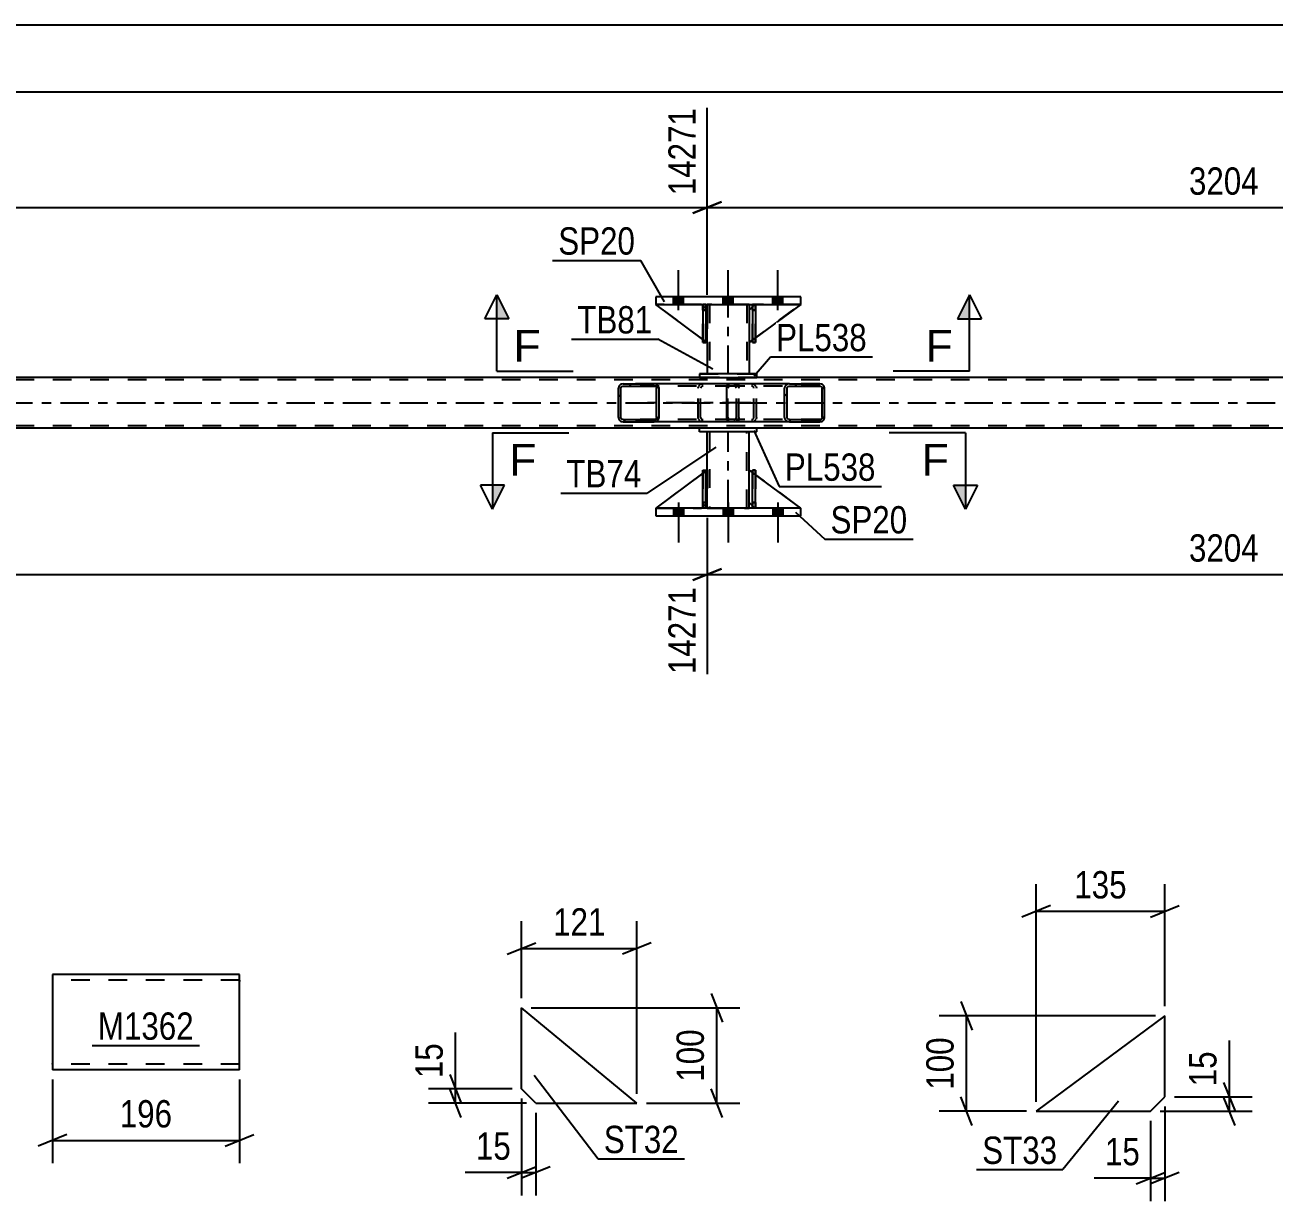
# Model space of a CAD drawing. Header units: millimetres. Extents: x 0 to 841, y 0 to 594.
# Drawn here: x 603.4 to 734.3, y 128.9 to 252.2 of the extents above; entities that cross this region are included whole.
import ezdxf

# ---------------------------------------------------------------- set-up
doc = ezdxf.new("R2010")
doc.units = ezdxf.units.MM
doc.linetypes.add('DXK_LINE_DOT2', pattern=[3.9198, 1.9599, -1.9599])
doc.linetypes.add('DXK_LINE_DOT3', pattern=[5.9187, 2.979, -0.9799, 0.9799, -0.9799])
doc.styles.add('Arial', font='ARIAL.TTF', dxfattribs={"height": 0.2})
doc.styles.add('Arial Narrow', font='ARIALN.TTF', dxfattribs={"height": 0.2})

# ---------------------------------------------------------------- blocks, each defined once
blk = doc.blocks.new('Part-122573991-7170 - 7166')
at = {"color": 2, "linetype": 'Continuous'}
for p, q in [((625.82, 152.67), (606.22, 152.67)), ((606.22, 152.67), (606.22, 142.67)), ((625.82, 142.67), (625.82, 152.67)), ((625.82, 142.67), (606.22, 142.67))]:
    blk.add_line(p, q, dxfattribs=at)
at = {"color": 7, "linetype": 'DXK_LINE_DOT2'}
for p, q in [((625.82, 152.07), (606.22, 152.07)), ((625.82, 152.03), (625.82, 152.07)), ((625.82, 152.07), (625.82, 152.03)), ((625.82, 151.93), (625.82, 152.03)), ((625.82, 152.03), (625.82, 151.93)), ((606.22, 143.27), (606.22, 143.32)), ((625.82, 143.27), (606.22, 143.27))]:
    blk.add_line(p, q, dxfattribs=at)
blk = doc.blocks.new('Part-122573991-2894 - 2767')
at = {"color": 2, "linetype": 'Continuous'}
for p, q in [((680.02, 209.93), (674.02, 209.93)), ((674.02, 209.53), (674.02, 209.93)), ((680.02, 209.53), (674.02, 209.53)), ((680.02, 209.53), (680.02, 209.93))]:
    blk.add_line(p, q, dxfattribs=at)
blk = doc.blocks.new('Part-122573991-2830 - 2767')
at = {"linetype": 'Continuous'}
h = blk.add_hatch(dxfattribs=at)
h.set_pattern_fill('', scale=0.7, style=0, pattern_type=0)
h.set_pattern_definition([(45, (669.7328, 214.2696), (-1.57154, 1.57154), [])])
h.paths.add_polyline_path([(669.77, 214.09), (669.73, 214.27), (669.62, 214.43), (669.46, 214.53), (669.26, 214.57), (666.03, 214.57), (665.83, 214.53), (665.66, 214.43), (665.55, 214.27), (665.52, 214.09), (665.52, 211.05), (665.55, 210.86), (665.66, 210.71), (665.83, 210.6), (666.03, 210.57), (669.26, 210.57), (669.46, 210.6), (669.62, 210.71), (669.73, 210.86), (669.77, 211.05)])
h.paths.add_polyline_path([(669.5, 210.95), (669.44, 210.88), (669.36, 210.82), (669.26, 210.81), (666.03, 210.81), (665.93, 210.82), (665.85, 210.88), (665.79, 210.95), (665.77, 211.05), (665.77, 214.09), (665.79, 214.18), (665.85, 214.26), (665.93, 214.31), (666.03, 214.33), (669.26, 214.33), (669.36, 214.31), (669.44, 214.26), (669.5, 214.18), (669.52, 214.09), (669.52, 211.05)])
at = {"color": 2, "linetype": 'Continuous'}
for p, q in [((665.55, 214.27), (665.52, 214.09)), ((665.52, 211.05), (665.52, 214.09)), ((665.77, 214.09), (665.79, 214.18)), ((665.77, 211.05), (665.77, 214.09)), ((665.79, 214.18), (665.85, 214.26)), ((666.03, 214.57), (665.83, 214.53)), ((665.85, 214.26), (665.93, 214.31)), ((665.93, 214.31), (666.03, 214.33)), ((666.03, 214.57), (669.26, 214.57)), ((666.03, 214.33), (669.26, 214.33)), ((677.13, 214.57), (669.26, 214.57)), ((669.46, 214.53), (669.26, 214.57)), ((669.26, 214.33), (669.36, 214.31)), ((669.36, 214.31), (669.44, 214.26)), ((669.44, 214.26), (669.5, 214.18)), ((669.5, 214.18), (669.52, 214.09)), ((669.52, 211.05), (669.52, 214.09)), ((669.77, 214.09), (669.73, 214.27)), ((669.77, 211.05), (669.77, 214.09)), ((665.52, 211.05), (665.55, 210.86)), ((665.79, 210.95), (665.77, 211.05)), ((665.85, 210.88), (665.79, 210.95)), ((665.93, 210.82), (665.85, 210.88)), ((669.44, 210.88), (669.36, 210.82)), ((669.5, 210.95), (669.44, 210.88)), ((669.52, 211.05), (669.5, 210.95)), ((669.73, 210.86), (669.77, 211.05)), ((665.83, 210.6), (666.03, 210.57)), ((666.03, 210.81), (665.93, 210.82)), ((666.03, 210.81), (669.26, 210.81)), ((666.03, 210.57), (669.26, 210.57)), ((669.36, 210.82), (669.26, 210.81)), ((669.26, 210.57), (669.46, 210.6)), ((677.13, 210.57), (669.26, 210.57))]:
    blk.add_line(p, q, dxfattribs=at)
at = {"color": 7, "linetype": 'DXK_LINE_DOT2'}
for p, q in [((669.26, 214.57), (666.03, 214.57)), ((677.61, 214.33), (666.03, 214.33)), ((673.86, 214.09), (673.9, 214.27)), ((673.86, 211.05), (673.86, 214.09)), ((674.14, 214.18), (674.12, 214.09)), ((674.12, 211.05), (674.12, 214.09)), ((674.19, 214.26), (674.14, 214.18)), ((674.18, 214.53), (674.38, 214.57)), ((674.28, 214.31), (674.19, 214.26)), ((674.38, 214.33), (674.28, 214.31)), ((677.61, 214.57), (677.13, 214.57)), ((677.61, 214.57), (677.81, 214.53)), ((677.71, 214.31), (677.61, 214.33)), ((677.79, 214.26), (677.71, 214.31)), ((677.85, 214.18), (677.79, 214.26)), ((677.87, 214.09), (677.85, 214.18)), ((677.87, 211.05), (677.87, 214.09)), ((678.08, 214.27), (678.12, 214.09)), ((678.12, 211.05), (678.12, 214.09)), ((673.9, 210.86), (673.86, 211.05)), ((674.12, 211.05), (674.14, 210.95)), ((674.14, 210.95), (674.19, 210.88)), ((674.19, 210.88), (674.22, 210.86)), ((674.22, 210.86), (674.28, 210.82)), ((677.71, 210.82), (677.79, 210.88)), ((677.79, 210.88), (677.85, 210.95)), ((677.85, 210.95), (677.87, 211.05)), ((678.12, 211.05), (678.08, 210.86)), ((677.61, 210.81), (666.03, 210.81)), ((669.26, 210.57), (666.03, 210.57)), ((674.38, 210.57), (674.18, 210.6)), ((674.28, 210.82), (674.38, 210.81)), ((677.61, 210.57), (677.13, 210.57)), ((677.61, 210.81), (677.71, 210.82)), ((677.81, 210.6), (677.61, 210.57))]:
    blk.add_line(p, q, dxfattribs=at)
at = {"color": 7, "linetype": 'DXK_LINE_DOT3'}
blk.add_line((679.41, 212.57), (667.64, 212.57), dxfattribs=at)
at = {"color": 2, "linetype": 'Continuous'}
for centre, start, end in [((666.01, 214.07), 110.7583, 155.68), ((669.28, 214.07), 24.32, 69.2417), ((666.01, 211.07), 204.32, 249.2417), ((669.28, 211.07), 290.7583, 335.68)]:
    blk.add_arc(centre, 0.496, start, end, dxfattribs=at)
at = {"color": 7, "linetype": 'DXK_LINE_DOT2'}
for centre, start, end in [((674.36, 214.07), 110.7583, 155.68), ((677.63, 214.07), 24.32, 69.2417), ((674.36, 211.07), 204.32, 249.2417), ((677.63, 211.07), 290.7583, 335.68)]:
    blk.add_arc(centre, 0.496, start, end, dxfattribs=at)
blk = doc.blocks.new('Part-122573991-2902 - 2767')
at = {"color": 2, "linetype": 'Continuous'}
for p, q in [((679.89, 222.89), (679.57, 222.89)), ((679.57, 222.89), (679.57, 218.89)), ((679.89, 222.89), (679.89, 222.89)), ((679.89, 222.89), (679.89, 218.89)), ((679.89, 218.89), (679.57, 218.89))]:
    blk.add_line(p, q, dxfattribs=at)
at = {"color": 7, "linetype": 'DXK_LINE_DOT2'}
for p, q in [((679.57, 222.29), (679.57, 222.89)), ((679.89, 222.29), (679.89, 222.89)), ((679.89, 222.89), (679.89, 222.89)), ((679.89, 222.29), (679.57, 222.29)), ((679.57, 222.29), (679.57, 218.89)), ((679.89, 218.89), (679.89, 222.29))]:
    blk.add_line(p, q, dxfattribs=at)
blk = doc.blocks.new('Part-122573991-2903 - 2767')
at = {"color": 2, "linetype": 'Continuous'}
for p, q in [((674.69, 222.89), (674.37, 222.89)), ((674.37, 222.89), (674.37, 218.89)), ((674.69, 222.89), (674.69, 222.89)), ((674.69, 222.89), (674.69, 218.89)), ((674.69, 218.89), (674.37, 218.89))]:
    blk.add_line(p, q, dxfattribs=at)
at = {"color": 7, "linetype": 'DXK_LINE_DOT2'}
for p, q in [((674.37, 222.29), (674.37, 222.89)), ((674.69, 222.29), (674.69, 222.89)), ((674.69, 222.89), (674.69, 222.89)), ((674.69, 222.29), (674.37, 222.29)), ((674.37, 222.29), (674.37, 218.89)), ((674.69, 218.89), (674.69, 222.29))]:
    blk.add_line(p, q, dxfattribs=at)
blk = doc.blocks.new('Part-122573991-2912 - 2767')
at = {"color": 7, "linetype": 'DXK_LINE_DOT2'}
for p, q in [((679.82, 222.89), (679.22, 222.29)), ((679.22, 218.89), (684.62, 222.89)), ((684.62, 222.89), (679.82, 222.89)), ((679.22, 222.29), (679.22, 218.89))]:
    blk.add_line(p, q, dxfattribs=at)
blk = doc.blocks.new('Part-122573991-2922 - 2767')
at = {"color": 2, "linetype": 'Continuous'}
for p, q in [((679.57, 201.53), (679.57, 205.53)), ((679.57, 205.53), (679.89, 205.53)), ((679.89, 201.53), (679.89, 205.53)), ((679.57, 201.53), (679.57, 201.53)), ((679.89, 201.53), (679.57, 201.53))]:
    blk.add_line(p, q, dxfattribs=at)
at = {"color": 7, "linetype": 'DXK_LINE_DOT2'}
for p, q in [((679.57, 205.53), (679.57, 202.13)), ((679.89, 202.13), (679.89, 205.53)), ((679.57, 202.13), (679.57, 201.53)), ((679.57, 202.13), (679.89, 202.13)), ((679.89, 201.53), (679.89, 202.13)), ((679.89, 201.53), (679.89, 201.53))]:
    blk.add_line(p, q, dxfattribs=at)
blk = doc.blocks.new('Part-122573991-2923 - 2767')
at = {"color": 2, "linetype": 'Continuous'}
for p, q in [((674.37, 201.53), (674.37, 205.53)), ((674.37, 205.53), (674.69, 205.53)), ((674.69, 201.53), (674.69, 205.53)), ((674.37, 201.53), (674.37, 201.53)), ((674.69, 201.53), (674.37, 201.53))]:
    blk.add_line(p, q, dxfattribs=at)
at = {"color": 7, "linetype": 'DXK_LINE_DOT2'}
for p, q in [((674.37, 205.53), (674.37, 202.13)), ((674.69, 202.13), (674.69, 205.53)), ((674.37, 202.13), (674.37, 201.53)), ((674.37, 202.13), (674.69, 202.13)), ((674.69, 201.53), (674.69, 202.13)), ((674.69, 201.53), (674.69, 201.53))]:
    blk.add_line(p, q, dxfattribs=at)
blk = doc.blocks.new('Part-122573991-2929 - 2767')
at = {"color": 2, "linetype": 'Continuous'}
for p, q in [((674.37, 205.2), (669.42, 201.53)), ((674.82, 205.53), (674.69, 205.43)), ((674.82, 202.13), (674.82, 205.53)), ((674.37, 201.68), (674.22, 201.53)), ((674.82, 202.13), (674.69, 202)), ((674.82, 202.13), (674.82, 202.13))]:
    blk.add_line(p, q, dxfattribs=at)
at = {"color": 7, "linetype": 'DXK_LINE_DOT2'}
for p, q in [((674.69, 205.43), (674.37, 205.2)), ((674.82, 202.13), (674.82, 205.53)), ((674.82, 202.13), (674.22, 201.53)), ((674.69, 202), (674.37, 201.68)), ((669.42, 201.53), (674.22, 201.53))]:
    blk.add_line(p, q, dxfattribs=at)
blk = doc.blocks.new('Part-122573991-2875 - 2767')
at = {"color": 2, "linetype": 'Continuous'}
for p, q in [((674.82, 222.89), (674.82, 222.29)), ((679.22, 222.89), (679.22, 222.29)), ((674.82, 218.89), (674.82, 215.61)), ((679.22, 218.89), (679.22, 215.61))]:
    blk.add_line(p, q, dxfattribs=at)
at = {"color": 7, "linetype": 'DXK_LINE_DOT2'}
for p, q in [((679.22, 222.89), (674.82, 222.89)), ((675.06, 222.89), (675.06, 215.61)), ((678.98, 222.89), (678.98, 215.61)), ((674.82, 222.29), (674.82, 218.89)), ((679.22, 222.29), (679.22, 218.89)), ((679.22, 215.61), (674.82, 215.61))]:
    blk.add_line(p, q, dxfattribs=at)
at = {"color": 7, "linetype": 'DXK_LINE_DOT3'}
blk.add_line((677.02, 215.61), (677.02, 222.89), dxfattribs=at)
blk = doc.blocks.new('Part-122573991-2899 - 2767')
at = {"color": 2, "linetype": 'Continuous'}
for p, q in [((674.82, 205.53), (674.82, 209.53)), ((679.22, 205.53), (679.22, 209.53)), ((674.82, 201.53), (674.82, 202.13)), ((679.22, 201.53), (679.22, 202.13))]:
    blk.add_line(p, q, dxfattribs=at)
at = {"color": 7, "linetype": 'DXK_LINE_DOT2'}
for p, q in [((679.22, 209.53), (674.82, 209.53)), ((675.06, 209.53), (675.06, 201.53)), ((678.98, 201.53), (678.98, 209.53)), ((674.82, 202.13), (674.82, 205.53)), ((679.22, 202.13), (679.22, 205.53)), ((674.82, 201.53), (679.22, 201.53))]:
    blk.add_line(p, q, dxfattribs=at)
at = {"color": 7, "linetype": 'DXK_LINE_DOT3'}
blk.add_line((677.02, 201.53), (677.02, 209.53), dxfattribs=at)
blk = doc.blocks.new('Part-122573991-2900 - 2767')
at = {"color": 7, "linetype": 'DXK_LINE_DOT2'}
for p, q in [((679.57, 222.29), (679.57, 222.89)), ((679.57, 222.89), (679.57, 222.89)), ((679.57, 222.89), (679.57, 218.89)), ((679.89, 222.89), (679.57, 222.89)), ((679.89, 222.29), (679.89, 222.89)), ((679.89, 218.89), (679.89, 222.89)), ((679.57, 218.89), (679.57, 222.29)), ((679.57, 222.29), (679.89, 222.29)), ((679.89, 222.29), (679.89, 218.89)), ((679.57, 218.89), (679.89, 218.89))]:
    blk.add_line(p, q, dxfattribs=at)
blk = doc.blocks.new('Part-122573991-2901 - 2767')
at = {"color": 7, "linetype": 'DXK_LINE_DOT2'}
for p, q in [((674.37, 222.29), (674.37, 222.89)), ((674.37, 222.89), (674.37, 222.89)), ((674.37, 222.89), (674.37, 218.89)), ((674.69, 222.89), (674.37, 222.89)), ((674.69, 222.29), (674.69, 222.89)), ((674.69, 218.89), (674.69, 222.89)), ((674.37, 218.89), (674.37, 222.29)), ((674.37, 222.29), (674.69, 222.29)), ((674.69, 222.29), (674.69, 218.89)), ((674.37, 218.89), (674.69, 218.89))]:
    blk.add_line(p, q, dxfattribs=at)
blk = doc.blocks.new('Part-122573991-2906 - 2767')
at = {"color": 7, "linetype": 'DXK_LINE_DOT2'}
for p, q in [((674.82, 218.89), (669.42, 222.89)), ((669.42, 222.89), (674.22, 222.89)), ((674.22, 222.89), (674.82, 222.29)), ((674.82, 222.29), (674.22, 222.89)), ((674.82, 222.29), (674.82, 218.89)), ((674.82, 222.29), (674.82, 222.29)), ((674.82, 222.29), (674.82, 218.89))]:
    blk.add_line(p, q, dxfattribs=at)
blk = doc.blocks.new('Part-122573991-2909 - 2767')
at = {"color": 2, "linetype": 'Continuous'}
for p, q in [((674.37, 219.22), (669.42, 222.89)), ((674.37, 222.73), (674.22, 222.89)), ((674.82, 222.29), (674.69, 222.41)), ((674.82, 222.29), (674.82, 222.29)), ((674.82, 218.89), (674.82, 222.29)), ((674.69, 218.98), (674.82, 218.89)), ((674.82, 218.89), (674.82, 218.89))]:
    blk.add_line(p, q, dxfattribs=at)
at = {"color": 7, "linetype": 'DXK_LINE_DOT2'}
for p, q in [((674.22, 222.89), (669.42, 222.89)), ((674.22, 222.89), (674.82, 222.29)), ((674.69, 222.41), (674.37, 222.73)), ((674.82, 222.29), (674.82, 218.89)), ((674.69, 218.98), (674.37, 219.22))]:
    blk.add_line(p, q, dxfattribs=at)
blk = doc.blocks.new('Part-122573991-2915 - 2767')
at = {"color": 2, "linetype": 'Continuous'}
for p, q in [((679.57, 222.64), (679.22, 222.29)), ((684.62, 222.89), (679.89, 219.38)), ((679.22, 222.29), (679.22, 218.89)), ((679.57, 219.15), (679.22, 218.89))]:
    blk.add_line(p, q, dxfattribs=at)
at = {"color": 7, "linetype": 'DXK_LINE_DOT2'}
for p, q in [((679.82, 222.89), (679.57, 222.64)), ((684.62, 222.89), (679.82, 222.89)), ((679.89, 219.38), (679.57, 219.15))]:
    blk.add_line(p, q, dxfattribs=at)
blk = doc.blocks.new('Part-122573991-2916 - 2767')
at = {"color": 7, "linetype": 'DXK_LINE_DOT2'}
for p, q in [((679.89, 205.53), (679.57, 205.53)), ((679.57, 202.13), (679.57, 205.53)), ((679.57, 205.53), (679.57, 201.53)), ((679.89, 205.53), (679.89, 202.13)), ((679.89, 201.53), (679.89, 205.53)), ((679.89, 202.13), (679.57, 202.13)), ((679.57, 201.53), (679.57, 202.13)), ((679.89, 202.13), (679.89, 201.53)), ((679.89, 201.53), (679.57, 201.53)), ((679.89, 201.53), (679.89, 201.53))]:
    blk.add_line(p, q, dxfattribs=at)
blk = doc.blocks.new('Part-122573991-2926 - 2767')
at = {"color": 7, "linetype": 'DXK_LINE_DOT2'}
for p, q in [((674.82, 205.53), (669.42, 201.53)), ((674.82, 202.13), (674.82, 205.53)), ((674.82, 205.53), (674.82, 202.13)), ((674.22, 201.53), (674.82, 202.13)), ((674.82, 202.13), (674.22, 201.53)), ((674.82, 202.13), (674.82, 202.13)), ((669.42, 201.53), (674.22, 201.53))]:
    blk.add_line(p, q, dxfattribs=at)
blk = doc.blocks.new('Part-122573991-2932 - 2767')
at = {"color": 7, "linetype": 'DXK_LINE_DOT2'}
for p, q in [((679.22, 202.13), (679.22, 205.53)), ((679.22, 205.53), (684.62, 201.53)), ((679.82, 201.53), (679.22, 202.13)), ((684.62, 201.53), (679.82, 201.53))]:
    blk.add_line(p, q, dxfattribs=at)
blk = doc.blocks.new('Part-122573991-2937 - 2767')
at = {"color": 2, "linetype": 'Continuous'}
for p, q in [((680.02, 215.61), (674.02, 215.61)), ((674.02, 215.61), (674.02, 215.21)), ((674.02, 215.21), (680.02, 215.21)), ((680.02, 215.21), (680.02, 215.61))]:
    blk.add_line(p, q, dxfattribs=at)
at = {"color": 7, "linetype": 'DXK_LINE_DOT2'}
for p, q in [((674.02, 215.61), (680.02, 215.61)), ((674.02, 215.21), (680.02, 215.21))]:
    blk.add_line(p, q, dxfattribs=at)
blk = doc.blocks.new('Part-122573991-2959 - 2767')
at = {"linetype": 'Continuous'}
h = blk.add_hatch(dxfattribs=at)
h.set_pattern_fill('', scale=0.7, style=0, pattern_type=0)
h.set_pattern_definition([(45, (687.0776, 214.2696), (-1.57154, 1.57154), [])])
h.paths.add_polyline_path([(687.12, 214.09), (687.08, 214.27), (686.97, 214.43), (686.81, 214.53), (686.61, 214.57), (683.43, 214.57), (683.24, 214.53), (683.07, 214.43), (682.96, 214.27), (682.93, 214.09), (682.93, 211.05), (682.96, 210.86), (683.07, 210.71), (683.24, 210.6), (683.43, 210.57), (686.61, 210.57), (686.81, 210.6), (686.97, 210.71), (687.08, 210.86), (687.12, 211.05)])
h.paths.add_polyline_path([(686.85, 210.95), (686.79, 210.88), (686.71, 210.82), (686.61, 210.81), (683.43, 210.81), (683.33, 210.82), (683.25, 210.88), (683.2, 210.95), (683.18, 211.05), (683.18, 214.09), (683.2, 214.18), (683.25, 214.26), (683.33, 214.31), (683.43, 214.33), (686.61, 214.33), (686.71, 214.31), (686.79, 214.26), (686.85, 214.18), (686.86, 214.09), (686.86, 211.05)])
at = {"color": 2, "linetype": 'Continuous'}
for p, q in [((676.86, 214.09), (676.88, 214.27)), ((676.86, 211.05), (676.86, 214.09)), ((676.88, 214.27), (676.94, 214.43)), ((676.94, 214.43), (677.02, 214.53)), ((677.02, 214.53), (677.13, 214.57)), ((683.43, 214.57), (677.13, 214.57)), ((682.96, 214.27), (682.93, 214.09)), ((682.93, 211.05), (682.93, 214.09)), ((683.18, 214.09), (683.2, 214.18)), ((683.18, 211.05), (683.18, 214.09)), ((683.2, 214.18), (683.25, 214.26)), ((683.43, 214.57), (683.24, 214.53)), ((683.25, 214.26), (683.33, 214.31)), ((683.33, 214.31), (683.43, 214.33)), ((683.43, 214.57), (686.61, 214.57)), ((683.43, 214.33), (686.61, 214.33)), ((686.81, 214.53), (686.61, 214.57)), ((686.61, 214.33), (686.71, 214.31)), ((686.71, 214.31), (686.79, 214.26)), ((686.79, 214.26), (686.85, 214.18)), ((686.85, 214.18), (686.86, 214.09)), ((686.86, 211.05), (686.86, 214.09)), ((687.12, 214.09), (687.08, 214.27)), ((687.12, 211.05), (687.12, 214.09)), ((676.88, 210.86), (676.86, 211.05)), ((676.94, 210.71), (676.88, 210.86)), ((682.93, 211.05), (682.96, 210.86)), ((683.2, 210.95), (683.18, 211.05)), ((683.25, 210.88), (683.2, 210.95)), ((683.33, 210.82), (683.25, 210.88)), ((686.79, 210.88), (686.71, 210.82)), ((686.85, 210.95), (686.79, 210.88)), ((686.86, 211.05), (686.85, 210.95)), ((687.08, 210.86), (687.12, 211.05)), ((677.02, 210.6), (676.94, 210.71)), ((677.13, 210.57), (677.02, 210.6)), ((683.43, 210.57), (677.13, 210.57)), ((683.24, 210.6), (683.43, 210.57)), ((683.43, 210.81), (683.33, 210.82)), ((683.43, 210.81), (686.61, 210.81)), ((683.43, 210.57), (686.61, 210.57)), ((686.71, 210.82), (686.61, 210.81)), ((686.61, 210.57), (686.81, 210.6))]:
    blk.add_line(p, q, dxfattribs=at)
at = {"color": 7, "linetype": 'DXK_LINE_DOT2'}
for p, q in [((677, 214.18), (676.99, 214.09)), ((676.99, 211.05), (676.99, 214.09)), ((677.03, 214.26), (677, 214.18)), ((677.08, 214.31), (677.03, 214.26)), ((677.13, 214.33), (677.08, 214.31)), ((686.61, 214.33), (677.13, 214.33)), ((678.12, 214.33), (678.12, 214.57)), ((679.46, 214.57), (679.66, 214.53)), ((679.56, 214.31), (679.46, 214.33)), ((679.64, 214.26), (679.56, 214.31)), ((679.7, 214.18), (679.64, 214.26)), ((679.71, 214.09), (679.7, 214.18)), ((679.71, 211.05), (679.71, 214.09)), ((679.93, 214.27), (679.97, 214.09)), ((679.97, 211.05), (679.97, 214.09)), ((686.61, 214.57), (683.43, 214.57)), ((676.99, 211.05), (677, 210.95)), ((677, 210.95), (677.03, 210.88)), ((677.03, 210.88), (677.08, 210.82)), ((679.56, 210.82), (679.64, 210.88)), ((679.64, 210.88), (679.7, 210.95)), ((679.7, 210.95), (679.71, 211.05)), ((679.97, 211.05), (679.93, 210.86)), ((677.08, 210.82), (677.13, 210.81)), ((686.61, 210.81), (677.13, 210.81)), ((678.12, 210.57), (678.12, 210.81)), ((679.46, 210.81), (679.56, 210.82)), ((679.66, 210.6), (679.46, 210.57)), ((686.61, 210.57), (683.43, 210.57))]:
    blk.add_line(p, q, dxfattribs=at)
for centre, start, end in [((679.48, 214.07), 23.8494, 68.8059), ((679.48, 211.06), 291.1941, 336.1506)]:
    blk.add_arc(centre, 0.492, start, end, dxfattribs=at)
at = {"color": 2, "linetype": 'Continuous'}
for centre, start, end in [((683.41, 214.07), 111.1941, 156.1506), ((686.63, 214.07), 23.8494, 68.8059), ((683.41, 211.06), 203.8494, 248.8059), ((686.63, 211.06), 291.1941, 336.1506)]:
    blk.add_arc(centre, 0.492, start, end, dxfattribs=at)
blk = doc.blocks.new('Part-122573991-3019 - 2767')
at = {"color": 2, "linetype": 'Continuous'}
for p, q in [((679.22, 202.13), (679.22, 205.53)), ((679.57, 205.26), (679.22, 205.53)), ((684.62, 201.53), (679.89, 205.03)), ((679.57, 201.77), (679.22, 202.13))]:
    blk.add_line(p, q, dxfattribs=at)
at = {"color": 7, "linetype": 'DXK_LINE_DOT2'}
for p, q in [((679.89, 205.03), (679.57, 205.26)), ((679.82, 201.53), (679.57, 201.77)), ((684.62, 201.53), (679.82, 201.53)), ((684.62, 201.53), (684.62, 201.53)), ((684.62, 201.53), (684.62, 201.53))]:
    blk.add_line(p, q, dxfattribs=at)
blk = doc.blocks.new('Part-122573991-3024 - 2767')
at = {"color": 2, "linetype": 'Continuous'}
for p, q in [((669.42, 201.53), (669.42, 200.73)), ((684.62, 201.53), (669.42, 201.53)), ((669.42, 200.73), (684.62, 200.73)), ((684.62, 200.73), (684.62, 201.53))]:
    blk.add_line(p, q, dxfattribs=at)
blk = doc.blocks.new('Part-122573991-3029 - 2767')
at = {"color": 2, "linetype": 'Continuous'}
for p, q in [((684.62, 223.69), (669.42, 223.69)), ((669.42, 223.69), (669.42, 222.89)), ((669.42, 222.89), (684.62, 222.89)), ((684.62, 222.89), (684.62, 223.69))]:
    blk.add_line(p, q, dxfattribs=at)
blk = doc.blocks.new('Part-122573991-3036 - 2767')
at = {"color": 7, "linetype": 'DXK_LINE_DOT2'}
for p, q in [((772.86, 214.97), (103.97, 214.97)), ((680.02, 215.21), (674.02, 215.21)), ((772.86, 210.17), (103.97, 210.17)), ((680.02, 209.93), (674.02, 209.93))]:
    blk.add_line(p, q, dxfattribs=at)
at = {"color": 2, "linetype": 'Continuous'}
for p, q in [((674.02, 215.21), (509.75, 215.21)), ((772.86, 215.21), (680.02, 215.21)), ((674.02, 209.93), (509.75, 209.93)), ((772.86, 209.93), (680.02, 209.93))]:
    blk.add_line(p, q, dxfattribs=at)
at = {"color": 7, "linetype": 'DXK_LINE_DOT3'}
blk.add_line((103.97, 212.57), (772.86, 212.57), dxfattribs=at)
blk = doc.blocks.new('Part-122573991-3037 - 2767')
at = {"color": 7, "linetype": 'DXK_LINE_DOT2'}
for p, q in [((674.37, 205.53), (674.69, 205.53)), ((674.37, 202.13), (674.37, 205.53)), ((674.37, 205.53), (674.37, 201.53)), ((674.69, 205.53), (674.69, 202.13)), ((674.69, 201.53), (674.69, 205.43)), ((674.69, 202.13), (674.37, 202.13)), ((674.37, 201.53), (674.37, 202.13)), ((674.69, 202.13), (674.69, 201.53)), ((674.69, 201.53), (674.37, 201.53)), ((674.69, 201.53), (674.69, 201.53))]:
    blk.add_line(p, q, dxfattribs=at)
blk = doc.blocks.new('Bolt-122573991-3049 - 2767')
at = {"linetype": 'Continuous'}
for points in [[(671.3, 222.89), (672.34, 222.89), (672.34, 223.69), (671.3, 223.69)], [(671.3, 222.89), (672.34, 222.89), (672.34, 223.69), (671.3, 223.69)], [(671.3, 222.89), (672.34, 222.89), (672.34, 223.69), (671.3, 223.69)], [(676.5, 222.89), (677.54, 222.89), (677.54, 223.69), (676.5, 223.69)], [(676.5, 222.89), (677.54, 222.89), (677.54, 223.69), (676.5, 223.69)], [(681.7, 222.89), (682.74, 222.89), (682.74, 223.69), (681.7, 223.69)], [(681.7, 222.89), (682.74, 222.89), (682.74, 223.69), (681.7, 223.69)], [(681.7, 222.89), (682.74, 222.89), (682.74, 223.69), (681.7, 223.69)]]:
    blk.add_hatch(color=1, dxfattribs=at).paths.add_polyline_path(points)
at = {"color": 1, "linetype": 'Continuous'}
for p, q in [((671.82, 222.29), (671.82, 226.49)), ((671.82, 222.29), (671.82, 226.49)), ((671.82, 222.29), (671.82, 226.49)), ((677.02, 222.29), (677.02, 226.49)), ((677.02, 222.29), (677.02, 226.49)), ((682.22, 222.29), (682.22, 226.49)), ((682.22, 222.29), (682.22, 226.49)), ((682.22, 222.29), (682.22, 226.49)), ((671.3, 222.89), (671.3, 223.69)), ((671.3, 222.89), (671.3, 223.69)), ((671.3, 222.89), (671.3, 223.69)), ((672.34, 222.89), (672.34, 223.69)), ((672.34, 222.89), (672.34, 223.69)), ((672.34, 222.89), (672.34, 223.69)), ((676.5, 222.89), (676.5, 223.69)), ((676.5, 222.89), (676.5, 223.69)), ((677.54, 222.89), (677.54, 223.69)), ((677.54, 222.89), (677.54, 223.69)), ((681.7, 222.89), (681.7, 223.69)), ((681.7, 222.89), (681.7, 223.69)), ((681.7, 222.89), (681.7, 223.69)), ((682.74, 222.89), (682.74, 223.69)), ((682.74, 222.89), (682.74, 223.69)), ((682.74, 222.89), (682.74, 223.69))]:
    blk.add_line(p, q, dxfattribs=at)
blk = doc.blocks.new('Bolt-122573991-3050 - 2767')
at = {"linetype": 'Continuous'}
for points in [[(672.34, 201.53), (671.3, 201.53), (671.3, 200.73), (672.34, 200.73)], [(672.34, 201.53), (671.3, 201.53), (671.3, 200.73), (672.34, 200.73)], [(672.34, 201.53), (671.3, 201.53), (671.3, 200.73), (672.34, 200.73)], [(677.54, 201.53), (676.5, 201.53), (676.5, 200.73), (677.54, 200.73)], [(677.54, 201.53), (676.5, 201.53), (676.5, 200.73), (677.54, 200.73)], [(682.74, 201.53), (681.7, 201.53), (681.7, 200.73), (682.74, 200.73)], [(682.74, 201.53), (681.7, 201.53), (681.7, 200.73), (682.74, 200.73)], [(682.74, 201.53), (681.7, 201.53), (681.7, 200.73), (682.74, 200.73)]]:
    blk.add_hatch(color=1, dxfattribs=at).paths.add_polyline_path(points)
at = {"color": 1, "linetype": 'Continuous'}
for p, q in [((671.82, 202.13), (671.82, 197.93)), ((671.82, 202.13), (671.82, 197.93)), ((671.82, 202.13), (671.82, 197.93)), ((677.02, 202.13), (677.02, 197.93)), ((677.02, 202.13), (677.02, 197.93)), ((682.22, 202.13), (682.22, 197.93)), ((682.22, 202.13), (682.22, 197.93)), ((682.22, 202.13), (682.22, 197.93)), ((671.3, 201.53), (671.3, 200.73)), ((671.3, 201.53), (671.3, 200.73)), ((671.3, 201.53), (671.3, 200.73)), ((672.34, 201.53), (672.34, 200.73)), ((672.34, 201.53), (672.34, 200.73)), ((672.34, 201.53), (672.34, 200.73)), ((676.5, 201.53), (676.5, 200.73)), ((676.5, 201.53), (676.5, 200.73)), ((677.54, 201.53), (677.54, 200.73)), ((677.54, 201.53), (677.54, 200.73)), ((681.7, 201.53), (681.7, 200.73)), ((681.7, 201.53), (681.7, 200.73)), ((681.7, 201.53), (681.7, 200.73)), ((682.74, 201.53), (682.74, 200.73)), ((682.74, 201.53), (682.74, 200.73)), ((682.74, 201.53), (682.74, 200.73))]:
    blk.add_line(p, q, dxfattribs=at)
blk = doc.blocks.new('Part-122573991-2204 - 2188')
at = {"color": 2, "linetype": 'Continuous'}
for p, q in [((655.37, 140.67), (655.37, 149.17)), ((667.46, 139.17), (655.37, 149.17)), ((656.87, 139.17), (655.37, 140.67)), ((656.87, 139.17), (667.46, 139.17))]:
    blk.add_line(p, q, dxfattribs=at)
blk = doc.blocks.new('Part-122573991-2132 - 2116')
at = {"color": 2, "linetype": 'Continuous'}
for p, q in [((722.77, 148.33), (709.27, 138.33)), ((722.77, 139.83), (722.77, 148.33)), ((721.27, 138.33), (722.77, 139.83)), ((709.27, 138.33), (721.27, 138.33))]:
    blk.add_line(p, q, dxfattribs=at)
blk = doc.blocks.new('StraightDimension-122573991-7172 - 7166')
at = {"color": 7, "linetype": 'Continuous'}
for p, q in [((606.22, 141.67), (606.22, 132.88)), ((625.82, 141.67), (625.82, 132.88)), ((607.72, 135.88), (604.72, 134.68)), ((606.22, 135.28), (625.82, 135.28)), ((624.32, 134.68), (627.32, 135.88))]:
    blk.add_line(p, q, dxfattribs=at)
at = {"color": 0}
blk.add_wipeout([(619.36, 136.03), (619.36, 140.23), (612.68, 140.23), (612.68, 136.03)], dxfattribs=at)
at = {"color": 3, "style": 'Arial Narrow'}
blk.add_text('196', height=2.863, dxfattribs=at).set_placement((613.28, 136.63))
blk = doc.blocks.new('StraightDimension-122573991-3115 - 2767')
at = {"color": 7, "linetype": 'Continuous'}
for p, q in [((504.55, 223.89), (504.55, 243.48)), ((674.82, 223.89), (674.82, 243.48)), ((506.05, 233.63), (503.05, 232.43)), ((673.32, 232.43), (676.32, 233.63)), ((504.55, 233.03), (674.82, 233.03))]:
    blk.add_line(p, q, dxfattribs=at)
at = {"color": 0}
blk.add_wipeout([(593.94, 233.78), (593.94, 237.98), (585.42, 237.98), (585.42, 233.78)], dxfattribs=at)
at = {"color": 3, "style": 'Arial Narrow'}
blk.add_text('4257', height=2.863, dxfattribs=at).set_placement((586.02, 234.38))
at = {"color": 0, "linetype": 'Continuous'}
blk.add_wipeout([(674.22, 244.08), (670.02, 244.08), (670.02, 233.73), (674.22, 233.73)], dxfattribs=at)
at = {"color": 3, "linetype": 'Continuous', "style": 'Arial Narrow'}
blk.add_text('14271', height=2.863, rotation=90.0002, dxfattribs=at).set_placement((673.62, 234.33))
blk = doc.blocks.new('StraightDimension-122573991-3074 - 2767')
at = {"color": 7, "linetype": 'Continuous'}
blk.add_line((103.97, 245.16), (783.08, 245.16), dxfattribs=at)
blk = doc.blocks.new('StraightDimension-122573991-3095 - 2767')
at = {"color": 7, "linetype": 'Continuous'}
blk.add_line((103.33, 252.17), (783.72, 252.17), dxfattribs=at)
blk = doc.blocks.new('StraightDimension-122573991-3120 - 2767')
at = {"color": 7, "linetype": 'Continuous'}
for p, q in [((674.82, 223.89), (674.82, 243.48)), ((783.08, 216.21), (783.08, 243.48)), ((676.32, 233.63), (673.32, 232.43)), ((781.58, 232.43), (784.58, 233.63)), ((674.82, 233.03), (783.08, 233.03))]:
    blk.add_line(p, q, dxfattribs=at)
at = {"color": 0}
blk.add_wipeout([(733.2, 233.78), (733.2, 237.98), (724.69, 237.98), (724.69, 233.78)], dxfattribs=at)
at = {"color": 3, "style": 'Arial Narrow'}
blk.add_text('3204', height=2.863, dxfattribs=at).set_placement((725.29, 234.38))
at = {"color": 0, "linetype": 'Continuous'}
blk.add_wipeout([(782.48, 244.08), (778.28, 244.08), (778.28, 233.73), (782.48, 233.73)], dxfattribs=at)
at = {"color": 3, "linetype": 'Continuous', "style": 'Arial Narrow'}
blk.add_text('17475', height=2.863, rotation=90.0002, dxfattribs=at).set_placement((781.88, 234.33))
blk = doc.blocks.new('StraightDimension-122573991-3180 - 2767')
at = {"color": 7, "linetype": 'Continuous'}
for p, q in [((504.55, 200.53), (504.55, 184.14)), ((674.82, 200.53), (674.82, 184.14)), ((506.05, 195.18), (503.05, 193.98)), ((673.32, 193.98), (676.32, 195.18)), ((504.55, 194.58), (674.82, 194.58))]:
    blk.add_line(p, q, dxfattribs=at)
at = {"color": 0}
blk.add_wipeout([(593.94, 195.33), (593.94, 199.53), (585.42, 199.53), (585.42, 195.33)], dxfattribs=at)
at = {"color": 3, "style": 'Arial Narrow'}
blk.add_text('4257', height=2.863, dxfattribs=at).set_placement((586.02, 195.93))
at = {"color": 0, "linetype": 'Continuous'}
blk.add_wipeout([(674.22, 193.88), (670.02, 193.88), (670.02, 183.54), (674.22, 183.54)], dxfattribs=at)
at = {"color": 3, "linetype": 'Continuous', "style": 'Arial Narrow'}
blk.add_text('14271', height=2.863, rotation=90.0002, dxfattribs=at).set_placement((673.62, 184.14))
blk = doc.blocks.new('StraightDimension-122573991-3186 - 2767')
at = {"color": 7, "linetype": 'Continuous'}
for p, q in [((783.08, 208.93), (783.08, 184.14)), ((674.82, 200.53), (674.82, 184.14)), ((676.32, 195.18), (673.32, 193.98)), ((781.58, 193.98), (784.58, 195.18)), ((674.82, 194.58), (783.08, 194.58))]:
    blk.add_line(p, q, dxfattribs=at)
at = {"color": 0}
blk.add_wipeout([(733.2, 195.33), (733.2, 199.53), (724.69, 199.53), (724.69, 195.33)], dxfattribs=at)
at = {"color": 3, "style": 'Arial Narrow'}
blk.add_text('3204', height=2.863, dxfattribs=at).set_placement((725.29, 195.93))
at = {"color": 0, "linetype": 'Continuous'}
blk.add_wipeout([(782.48, 193.88), (778.28, 193.88), (778.28, 183.54), (782.48, 183.54)], dxfattribs=at)
at = {"color": 3, "linetype": 'Continuous', "style": 'Arial Narrow'}
blk.add_text('17475', height=2.863, rotation=90.0002, dxfattribs=at).set_placement((781.88, 184.14))
blk = doc.blocks.new('StraightDimension-122573991-2228 - 2188')
at = {"color": 7, "linetype": 'Continuous'}
for p, q in [((648.46, 140.67), (648.46, 146.58)), ((648.46, 140.67), (648.46, 146.58)), ((647.86, 142.17), (649.06, 139.17)), ((654.37, 140.67), (645.61, 140.67)), ((649.06, 137.67), (647.86, 140.67)), ((648.46, 139.17), (648.46, 140.67)), ((655.87, 139.17), (645.61, 139.17))]:
    blk.add_line(p, q, dxfattribs=at)
at = {"color": 0}
blk.add_wipeout([(647.71, 146.06), (643.51, 146.06), (643.51, 141.2), (647.71, 141.2)], dxfattribs=at)
at = {"color": 3, "style": 'Arial Narrow'}
blk.add_text('15', height=2.863, rotation=90.0002, dxfattribs=at).set_placement((647.11, 141.8))
blk = doc.blocks.new('StraightDimension-122573991-2206 - 2188')
at = {"color": 7, "linetype": 'Continuous'}
for p, q in [((655.37, 139.67), (655.37, 129.5)), ((656.87, 138.17), (656.87, 129.5)), ((653.87, 131.3), (656.87, 132.5)), ((658.37, 132.5), (655.37, 131.3)), ((655.37, 131.9), (649.47, 131.9)), ((655.37, 131.9), (649.47, 131.9)), ((655.37, 131.9), (656.87, 131.9))]:
    blk.add_line(p, q, dxfattribs=at)
at = {"color": 0}
blk.add_wipeout([(654.85, 132.65), (654.85, 136.85), (649.99, 136.85), (649.99, 132.65)], dxfattribs=at)
at = {"color": 3, "style": 'Arial Narrow'}
blk.add_text('15', height=2.863, dxfattribs=at).set_placement((650.59, 133.25))
blk = doc.blocks.new('StraightDimension-122573991-2218 - 2188')
at = {"color": 7, "linetype": 'Continuous'}
for p, q in [((655.37, 150.17), (655.37, 158.24)), ((667.46, 140.17), (667.46, 158.24)), ((653.87, 154.79), (656.87, 155.99)), ((668.96, 155.99), (665.96, 154.79)), ((655.37, 155.39), (667.46, 155.39))]:
    blk.add_line(p, q, dxfattribs=at)
at = {"color": 0}
blk.add_wipeout([(664.76, 156.14), (664.76, 160.34), (658.08, 160.34), (658.08, 156.14)], dxfattribs=at)
at = {"color": 3, "style": 'Arial Narrow'}
blk.add_text('121', height=2.863, dxfattribs=at).set_placement((658.68, 156.74))
blk = doc.blocks.new('StraightDimension-122573991-2239 - 2188')
at = {"color": 7, "linetype": 'Continuous'}
for p, q in [((675.22, 150.67), (676.42, 147.67)), ((656.37, 149.17), (678.22, 149.17)), ((675.82, 139.17), (675.82, 149.17)), ((676.42, 137.67), (675.22, 140.67)), ((668.46, 139.17), (678.22, 139.17))]:
    blk.add_line(p, q, dxfattribs=at)
at = {"color": 0}
blk.add_wipeout([(675.07, 147.52), (670.87, 147.52), (670.87, 140.83), (675.07, 140.83)], dxfattribs=at)
at = {"color": 3, "style": 'Arial Narrow'}
blk.add_text('100', height=2.863, rotation=90.0002, dxfattribs=at).set_placement((674.47, 141.43))
blk = doc.blocks.new('StraightDimension-122573991-2134 - 2116')
at = {"color": 7, "linetype": 'Continuous'}
for p, q in [((722.77, 138.83), (722.77, 128.92)), ((721.27, 137.33), (721.27, 128.92)), ((721.27, 131.32), (715.37, 131.32)), ((721.27, 131.32), (715.37, 131.32)), ((719.77, 130.72), (722.77, 131.92)), ((724.27, 131.92), (721.27, 130.72)), ((721.27, 131.32), (722.77, 131.32))]:
    blk.add_line(p, q, dxfattribs=at)
at = {"color": 0}
blk.add_wipeout([(720.75, 132.07), (720.75, 136.27), (715.89, 136.27), (715.89, 132.07)], dxfattribs=at)
at = {"color": 3, "style": 'Arial Narrow'}
blk.add_text('15', height=2.863, dxfattribs=at).set_placement((716.49, 132.67))
blk = doc.blocks.new('StraightDimension-122573991-2173 - 2116')
at = {"color": 7, "linetype": 'Continuous'}
for p, q in [((729.52, 139.83), (729.52, 145.73)), ((729.52, 139.83), (729.52, 145.73)), ((728.92, 141.33), (730.12, 138.33)), ((723.77, 139.83), (731.92, 139.83)), ((730.12, 136.83), (728.92, 139.83)), ((729.52, 138.33), (729.52, 139.83)), ((722.27, 138.33), (731.92, 138.33))]:
    blk.add_line(p, q, dxfattribs=at)
at = {"color": 0}
blk.add_wipeout([(728.77, 145.21), (724.57, 145.21), (724.57, 140.35), (728.77, 140.35)], dxfattribs=at)
at = {"color": 3, "style": 'Arial Narrow'}
blk.add_text('15', height=2.863, rotation=90.0002, dxfattribs=at).set_placement((728.17, 140.95))
blk = doc.blocks.new('StraightDimension-122573991-2149 - 2116')
at = {"color": 7, "linetype": 'Continuous'}
for p, q in [((709.27, 139.33), (709.27, 162.13)), ((722.77, 149.33), (722.77, 162.13)), ((710.77, 159.88), (707.77, 158.68)), ((721.27, 158.68), (724.27, 159.88)), ((709.27, 159.28), (722.77, 159.28))]:
    blk.add_line(p, q, dxfattribs=at)
at = {"color": 0}
blk.add_wipeout([(719.36, 160.03), (719.36, 164.23), (712.68, 164.23), (712.68, 160.03)], dxfattribs=at)
at = {"color": 3, "style": 'Arial Narrow'}
blk.add_text('135', height=2.863, dxfattribs=at).set_placement((713.28, 160.63))
blk = doc.blocks.new('StraightDimension-122573991-2161 - 2116')
at = {"color": 7, "linetype": 'Continuous'}
for p, q in [((701.38, 149.83), (702.58, 146.83)), ((721.77, 148.33), (699.13, 148.33)), ((701.98, 138.33), (701.98, 148.33)), ((702.58, 136.83), (701.38, 139.83)), ((708.27, 138.33), (699.13, 138.33))]:
    blk.add_line(p, q, dxfattribs=at)
at = {"color": 0}
blk.add_wipeout([(701.23, 146.67), (697.03, 146.67), (697.03, 139.99), (701.23, 139.99)], dxfattribs=at)
at = {"color": 3, "style": 'Arial Narrow'}
blk.add_text('100', height=2.863, rotation=90.0002, dxfattribs=at).set_placement((700.63, 140.59))
blk = doc.blocks.new('Mark-122573991-7168 - 7166')
at = {"color": 0}
blk.add_wipeout([(621.04, 145.82), (621.04, 148.82), (610.99, 148.82), (610.99, 145.82)], dxfattribs=at)
blk.add_wipeout([(621.04, 145.82), (621.04, 148.82), (610.99, 148.82), (610.99, 145.82)], dxfattribs=at)
at = {"color": 30, "linetype": 'Continuous'}
blk.add_line((610.39, 145.22), (621.64, 145.22), dxfattribs=at)
at = {"color": 3, "style": 'Arial Narrow'}
blk.add_text('M1362', height=2.863, dxfattribs=at).set_placement((610.99, 145.82))
blk = doc.blocks.new('Mark-122573991-2890 - 2767')
at = {"color": 0}
blk.add_wipeout([(692.46, 204.4), (692.46, 207.4), (682.96, 207.4), (682.96, 204.4)], dxfattribs=at)
blk.add_wipeout([(692.46, 204.4), (692.46, 207.4), (682.96, 207.4), (682.96, 204.4)], dxfattribs=at)
at = {"color": 30, "linetype": 'Continuous'}
for p, q in [((679.7, 209.66), (682.36, 203.8)), ((682.36, 203.8), (693.06, 203.8))]:
    blk.add_line(p, q, dxfattribs=at)
at = {"color": 3, "style": 'Arial Narrow'}
blk.add_text('PL538', height=2.863, dxfattribs=at).set_placement((682.96, 204.4))
blk = doc.blocks.new('Mark-122573991-2895 - 2767')
at = {"color": 0}
blk.add_wipeout([(667.92, 203.71), (667.92, 206.71), (660.07, 206.71), (660.07, 203.71)], dxfattribs=at)
blk.add_wipeout([(667.92, 203.71), (667.92, 206.71), (660.07, 206.71), (660.07, 203.71)], dxfattribs=at)
at = {"color": 30, "linetype": 'Continuous'}
for p in [(675.71, 207.91), (659.47, 203.11)]:
    blk.add_line(p, (668.52, 203.11), dxfattribs=at)
at = {"color": 3, "style": 'Arial Narrow'}
blk.add_text('TB74', height=2.863, dxfattribs=at).set_placement((660.07, 203.71))
blk = doc.blocks.new('Mark-122573991-2871 - 2767')
at = {"color": 0}
blk.add_wipeout([(669.06, 219.84), (669.06, 222.84), (661.21, 222.84), (661.21, 219.84)], dxfattribs=at)
blk.add_wipeout([(669.06, 219.84), (669.06, 222.84), (661.21, 222.84), (661.21, 219.84)], dxfattribs=at)
at = {"color": 30, "linetype": 'Continuous'}
for p in [(660.61, 219.24), (675.41, 216.11)]:
    blk.add_line(p, (669.66, 219.24), dxfattribs=at)
at = {"color": 3, "style": 'Arial Narrow'}
blk.add_text('TB81', height=2.863, dxfattribs=at).set_placement((661.21, 219.84))
blk = doc.blocks.new('SectionMark-122573991-3218 - 2767')
at = {"linetype": 'Continuous'}
for points in [[(654.02, 221.38), (652.77, 221.38), (652.77, 223.88)], [(702.29, 221.38), (701.04, 221.38), (702.29, 223.88)]]:
    blk.add_hatch(color=6, dxfattribs=at).paths.add_polyline_path(points)
at = {"color": 6, "linetype": 'Continuous'}
for p, q in [((651.52, 221.38), (652.77, 223.88)), ((652.77, 215.88), (652.77, 223.88)), ((652.77, 223.88), (654.02, 221.38)), ((702.29, 223.88), (701.04, 221.38)), ((702.29, 215.88), (702.29, 223.88)), ((702.29, 223.88), (703.54, 221.38)), ((654.02, 221.38), (651.52, 221.38)), ((701.04, 221.38), (703.54, 221.38)), ((652.77, 215.88), (660.77, 215.88)), ((702.29, 215.88), (694.29, 215.88))]:
    blk.add_line(p, q, dxfattribs=at)
at = {"color": 0, "linetype": 'Continuous'}
for points in [[(657.37, 216.88), (657.37, 220.38), (654.52, 220.38), (654.52, 216.88)], [(700.54, 216.88), (700.54, 220.38), (697.69, 220.38), (697.69, 216.88)]]:
    blk.add_wipeout(points, dxfattribs=at)
at = {"color": 3, "linetype": 'Continuous', "style": 'Arial'}
for p in [(654.52, 216.88), (697.69, 216.88)]:
    blk.add_text('F', height=3.34, dxfattribs=at).set_placement(p)
blk = doc.blocks.new('Mark-122573991-2933 - 2767')
at = {"color": 0}
blk.add_wipeout([(691.54, 217.98), (691.54, 220.98), (682.04, 220.98), (682.04, 217.98)], dxfattribs=at)
blk.add_wipeout([(691.54, 217.98), (691.54, 220.98), (682.04, 220.98), (682.04, 217.98)], dxfattribs=at)
at = {"color": 30, "linetype": 'Continuous'}
for p, q in [((679.74, 215.4), (681.44, 217.38)), ((681.44, 217.38), (692.14, 217.38))]:
    blk.add_line(p, q, dxfattribs=at)
at = {"color": 3, "style": 'Arial Narrow'}
blk.add_text('PL538', height=2.863, dxfattribs=at).set_placement((682.04, 217.98))
blk = doc.blocks.new('Mark-122573991-3020 - 2767')
at = {"color": 0}
blk.add_wipeout([(695.78, 198.88), (695.78, 201.88), (687.74, 201.88), (687.74, 198.88)], dxfattribs=at)
blk.add_wipeout([(695.78, 198.88), (695.78, 201.88), (687.74, 201.88), (687.74, 198.88)], dxfattribs=at)
at = {"color": 30, "linetype": 'Continuous'}
for p, q in [((684.06, 201.11), (687.14, 198.28)), ((687.14, 198.28), (696.38, 198.28))]:
    blk.add_line(p, q, dxfattribs=at)
at = {"color": 3, "style": 'Arial Narrow'}
blk.add_text('SP20', height=2.863, dxfattribs=at).set_placement((687.74, 198.88))
blk = doc.blocks.new('Mark-122573991-3025 - 2767')
at = {"color": 0}
blk.add_wipeout([(667.26, 228.1), (667.26, 231.1), (659.22, 231.1), (659.22, 228.1)], dxfattribs=at)
blk.add_wipeout([(667.26, 228.1), (667.26, 231.1), (659.22, 231.1), (659.22, 228.1)], dxfattribs=at)
at = {"color": 30, "linetype": 'Continuous'}
for p in [(658.62, 227.5), (670.36, 223.17)]:
    blk.add_line(p, (667.86, 227.5), dxfattribs=at)
at = {"color": 3, "style": 'Arial Narrow'}
blk.add_text('SP20', height=2.863, dxfattribs=at).set_placement((659.22, 228.1))
blk = doc.blocks.new('SectionMark-122573991-3222 - 2767')
at = {"linetype": 'Continuous'}
for points in [[(652.33, 203.93), (653.58, 203.93), (652.33, 201.43)], [(700.63, 203.93), (701.88, 203.93), (701.88, 201.43)]]:
    blk.add_hatch(color=6, dxfattribs=at).paths.add_polyline_path(points)
at = {"color": 6, "linetype": 'Continuous'}
for p, q in [((652.33, 209.43), (660.33, 209.43)), ((652.33, 209.43), (652.33, 201.43)), ((701.88, 209.43), (693.88, 209.43)), ((701.88, 209.43), (701.88, 201.43)), ((652.33, 201.43), (651.08, 203.93)), ((653.58, 203.93), (651.08, 203.93)), ((652.33, 201.43), (653.58, 203.93)), ((700.63, 203.93), (703.13, 203.93)), ((701.88, 201.43), (700.63, 203.93)), ((703.13, 203.93), (701.88, 201.43))]:
    blk.add_line(p, q, dxfattribs=at)
at = {"color": 0, "linetype": 'Continuous'}
for points in [[(656.93, 204.93), (656.93, 208.43), (654.08, 208.43), (654.08, 204.93)], [(700.13, 204.93), (700.13, 208.43), (697.28, 208.43), (697.28, 204.93)]]:
    blk.add_wipeout(points, dxfattribs=at)
at = {"color": 3, "linetype": 'Continuous', "style": 'Arial'}
for p in [(654.08, 204.93), (697.28, 204.93)]:
    blk.add_text('F', height=3.34, dxfattribs=at).set_placement(p)
blk = doc.blocks.new('Mark-122573991-2200 - 2188')
at = {"color": 0}
blk.add_wipeout([(671.85, 133.94), (671.85, 136.94), (663.99, 136.94), (663.99, 133.94)], dxfattribs=at)
blk.add_wipeout([(671.85, 133.94), (671.85, 136.94), (663.99, 136.94), (663.99, 133.94)], dxfattribs=at)
at = {"color": 30, "linetype": 'Continuous'}
for p, q in [((656.68, 142.11), (663.39, 133.34)), ((663.39, 133.34), (672.45, 133.34))]:
    blk.add_line(p, q, dxfattribs=at)
at = {"color": 3, "style": 'Arial Narrow'}
blk.add_text('ST32', height=2.863, dxfattribs=at).set_placement((663.99, 133.94))
blk = doc.blocks.new('Mark-122573991-2128 - 2116')
at = {"color": 0}
blk.add_wipeout([(711.49, 132.81), (711.49, 135.81), (703.63, 135.81), (703.63, 132.81)], dxfattribs=at)
blk.add_wipeout([(711.49, 132.81), (711.49, 135.81), (703.63, 135.81), (703.63, 132.81)], dxfattribs=at)
at = {"color": 30, "linetype": 'Continuous'}
for p in [(717.9, 139.4), (703.03, 132.21)]:
    blk.add_line(p, (712.09, 132.21), dxfattribs=at)
at = {"color": 3, "style": 'Arial Narrow'}
blk.add_text('ST33', height=2.863, dxfattribs=at).set_placement((703.63, 132.81))

msp = doc.modelspace()

# ---------------------------------------------------------------- block references
for name in ['Bolt-122573991-3049 - 2767', 'Part-122573991-3029 - 2767', 'Part-122573991-2906 - 2767', 'Part-122573991-2909 - 2767', 'Part-122573991-2903 - 2767', 'Part-122573991-2901 - 2767', 'Part-122573991-2875 - 2767', 'Part-122573991-2912 - 2767', 'Part-122573991-2915 - 2767', 'Part-122573991-2902 - 2767', 'Part-122573991-2900 - 2767', 'Part-122573991-3036 - 2767', 'Part-122573991-2937 - 2767', 'Part-122573991-2830 - 2767', 'Part-122573991-2959 - 2767', 'Part-122573991-2894 - 2767', 'Part-122573991-2899 - 2767', 'Part-122573991-2929 - 2767', 'Part-122573991-2926 - 2767', 'Part-122573991-2923 - 2767', 'Part-122573991-3037 - 2767', 'Part-122573991-2932 - 2767', 'Part-122573991-3019 - 2767', 'Part-122573991-2922 - 2767', 'Part-122573991-2916 - 2767', 'Bolt-122573991-3050 - 2767', 'Part-122573991-3024 - 2767', 'Part-122573991-7170 - 7166', 'Part-122573991-2204 - 2188', 'Part-122573991-2132 - 2116', 'StraightDimension-122573991-7172 - 7166']:
    msp.add_blockref(name, (0, 0))

# ---------------------------------------------------------------- next in the draw order: block references
for name in ['StraightDimension-122573991-3115 - 2767', 'StraightDimension-122573991-3180 - 2767', 'Mark-122573991-7168 - 7166', 'StraightDimension-122573991-2228 - 2188', 'StraightDimension-122573991-2134 - 2116']:
    msp.add_blockref(name, (0, 0))

# ---------------------------------------------------------------- next in the draw order: block references
for name in ['StraightDimension-122573991-3074 - 2767', 'StraightDimension-122573991-3186 - 2767', 'StraightDimension-122573991-2173 - 2116', 'StraightDimension-122573991-2206 - 2188']:
    msp.add_blockref(name, (0, 0))

# ---------------------------------------------------------------- next in the draw order: block references
for name in ['StraightDimension-122573991-3095 - 2767', 'Mark-122573991-2890 - 2767', 'Mark-122573991-2895 - 2767', 'Mark-122573991-3020 - 2767', 'StraightDimension-122573991-2149 - 2116', 'StraightDimension-122573991-2218 - 2188']:
    msp.add_blockref(name, (0, 0))

# ---------------------------------------------------------------- next in the draw order: block references
for name in ['StraightDimension-122573991-3120 - 2767', 'SectionMark-122573991-3222 - 2767', 'StraightDimension-122573991-2239 - 2188', 'StraightDimension-122573991-2161 - 2116']:
    msp.add_blockref(name, (0, 0))

# ---------------------------------------------------------------- next in the draw order: block references
for name in ['Mark-122573991-2871 - 2767', 'Mark-122573991-2200 - 2188', 'Mark-122573991-2128 - 2116']:
    msp.add_blockref(name, (0, 0))

# ---------------------------------------------------------------- next in the draw order: block references
msp.add_blockref('SectionMark-122573991-3218 - 2767', (0, 0))

# ---------------------------------------------------------------- next in the draw order: block references
for name in ['Mark-122573991-3025 - 2767', 'Mark-122573991-2933 - 2767']:
    msp.add_blockref(name, (0, 0))

doc.saveas('drawing.dxf')
